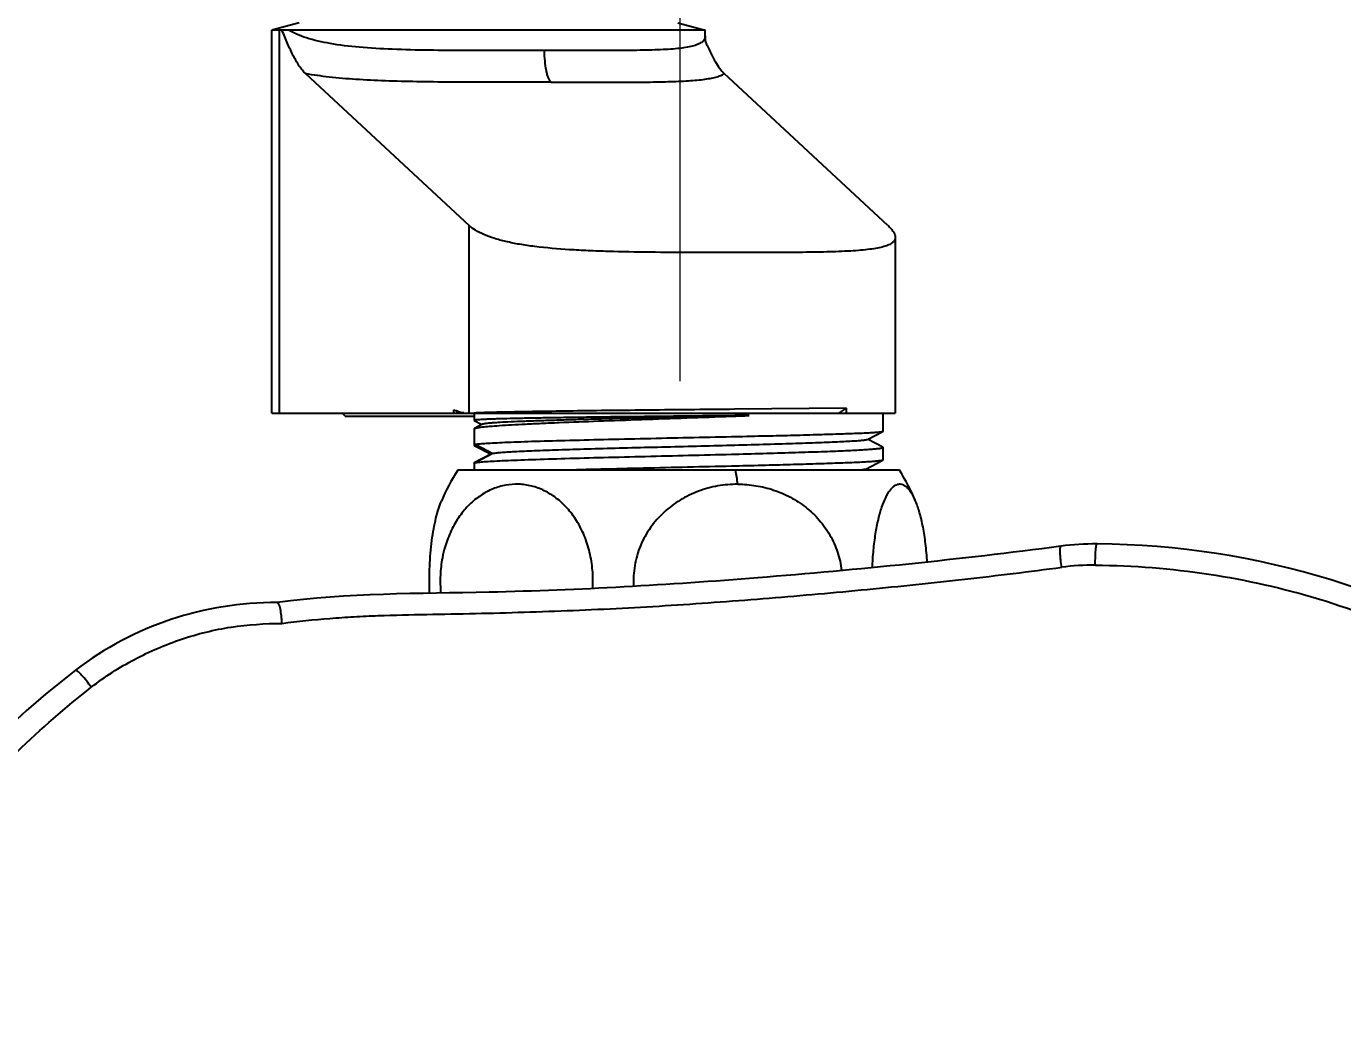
# Model space of a CAD drawing. Extents: x 0 to 3160, y 0 to 2315.
# Drawn here: x 864.3 to 944.7, y 1960.5 to 2022.1 of the extents above; entities that cross this region are included whole.
import ezdxf

# ---------------------------------------------------------------- set-up
doc = ezdxf.new("R2010")
doc.units = 0
doc.header["$LTSCALE"] = 3
doc.header["$MEASUREMENT"] = 0
doc.header["$PDMODE"] = 3
doc.header["$PDSIZE"] = -10
doc.layers.get('0').update_dxf_attribs({"linetype": 'CONTINUOUS'})
doc.layers.get('DEFPOINTS').update_dxf_attribs({"linetype": 'CONTINUOUS'})
doc.styles.add('Daelim Dimension', font='')
doc.styles.get('Daelim Dimension').set_extended_font_data('나눔고딕')
doc.dimstyles.new('DEFAULT', dxfattribs={"dimscale": 2, "dimtxt": 2, "dimasz": 2, "dimexe": 0, "dimexo": 2, "dimgap": 1, "dimtad": 1, "dimdec": 1, "dimzin": 9, "dimdsep": 46, "dimtxsty": 'Daelim Dimension', "dimcen": 0.5, "dimclrd": 252, "dimclre": 252, "dimclrt": 3, "dimadec": 1, "dimazin": 0, "dimtfac": 1, "dimtdec": 1, "dimtix": 1, "dimtmove": 0, "dimatfit": 3, "dimfxl": 1, "dimtolj": 1, "dimtzin": 1, "dimlwd": 9, "dimlwe": 9, "dimarcsym": 0})

# ---------------------------------------------------------------- blocks, each defined once
blk = doc.blocks.new('*D6')
at = {"color": 5, "lineweight": 9, "ltscale": 0.5, "transparency": 16777216}
for p, q in [((904.238, 2000.409), (904.238, 2142.391)), ((1054.132, 1998.971), (1054.132, 2142.391)), ((912.238, 2140.391), (1046.132, 2140.391))]:
    blk.add_line(p, q, dxfattribs=at)
at = {"color": 5, "ltscale": 0.5, "transparency": 16777216}
for points in [[(912.238, 2141.724), (912.238, 2139.058), (904.238, 2140.391)], [(1046.132, 2141.724), (1046.132, 2139.058), (1054.132, 2140.391)]]:
    blk.add_solid(points, dxfattribs=at)
at = {"layer": 'DEFPOINTS', "color": 0, "ltscale": 0.5, "transparency": 16777216}
for p in [(1054.132, 2140.391), (904.238, 1996.409), (1054.132, 1994.971)]:
    blk.add_point(p, dxfattribs=at)
at = {"color": 7, "ltscale": 0.5, "transparency": 16777216, "insert": (979.185, 2153.25), "char_height": 20, "attachment_point": 5, "style": 'Daelim Dimension'}
blk.add_mtext('\\A1;150', dxfattribs=at)

msp = doc.modelspace()

# ---------------------------------------------------------------- linework, layer by layer
at = {"color": 7, "linetype": 'Continuous'}
for p, q in [((880.931, 2022.321), (879.261, 2021.874)), ((904.09, 2022.321), (905.761, 2021.874)), ((879.261, 1998.471), (879.261, 2021.874)), ((879.712, 2021.874), (879.261, 2021.874)), ((905.761, 2021.874), (880.289, 2021.874)), ((905.761, 2021.524), (905.761, 2021.874)), ((905.761, 2021.516), (905.761, 2021.515)), ((881.333, 2019.206), (891.333, 2009.929)), ((916.93, 2009.929), (906.93, 2019.206)), ((917.382, 2009.222), (917.382, 1998.471)), ((879.261, 1998.471), (917.382, 1998.471)), ((883.761, 1998.271), (883.561, 1998.471)), ((883.761, 1998.271), (891.632, 1998.271)), ((890.388, 1998.471), (890.388, 1998.668)), ((890.519, 1998.599), (890.763, 1998.471)), ((891.632, 1998.471), (891.632, 1998.021)), ((914.4, 1998.764), (907.561, 1998.698)), ((913.966, 1998.472), (914.4, 1998.763)), ((914.4, 1998.472), (914.4, 1998.763)), ((916.632, 1997.342), (916.632, 1998.471)), ((891.632, 1998.021), (891.637, 1998.016)), ((891.632, 1997.505), (891.655, 1997.529)), ((891.632, 1997.506), (891.632, 1996.501)), ((891.637, 1998.016), (892.113, 1997.768)), ((892.139, 1997.782), (891.655, 1997.529)), ((915.689, 1996.847), (916.623, 1997.334)), ((916.632, 1997.342), (916.623, 1997.334)), ((891.74, 1996.54), (891.632, 1996.501)), ((916.615, 1996.392), (915.716, 1996.861)), ((892.698, 1995.967), (891.643, 1995.417)), ((891.645, 1996.487), (892.671, 1995.953)), ((916.632, 1996.375), (916.615, 1996.393)), ((916.632, 1995.598), (916.632, 1996.375)), ((917.632, 1994.971), (890.632, 1994.971)), ((891.632, 1995.406), (891.643, 1995.418)), ((891.632, 1995.406), (891.632, 1994.971)), ((891.643, 1995.418), (891.74, 1995.443)), ((915.562, 1995.035), (915.589, 1995.049)), ((915.589, 1995.049), (916.62, 1995.587)), ((915.738, 1994.971), (915.589, 1995.049)), ((916.632, 1995.599), (916.62, 1995.587)), ((916.548, 1992.728), (916.545, 1992.72))]:
    msp.add_line(p, q, dxfattribs=at)
at = {"color": 9, "linetype": 'Continuous'}
for p, q in [((879.712, 2021.872), (879.712, 1998.471)), ((891.333, 1998.472), (891.333, 2009.929)), ((891.741, 1996.541), (892.785, 1995.993)), ((892.785, 1995.991), (891.741, 1995.442))]:
    msp.add_line(p, q, dxfattribs=at)
at = {"color": 7, "linetype": 'Continuous'}
msp.add_lwpolyline([(905.879, 2020.933), (905.789, 2021.222), (905.761, 2021.515)], dxfattribs=at)
for centre, radius, start, end in [((892.839, 2387.598), 389.594, 272.13704, 272.29711), ((901.153, 1988.221), 12.5, 147.31575, 157.11813), ((907.111, 1988.221), 12.5, 22.88187, 32.68425), ((929.601, 1974.471), 16, 89.58827, 97.50571), ((929.357, 1940.471), 50, 23.61613, 89.58828), ((879.443, 1966.888), 20, 89.56226, 127.49571), ((899.841, 1940.301), 53.51, 127.49571, 233.16429)]:
    msp.add_arc(centre, radius, start, end, dxfattribs=at)
at = {"color": 9, "linetype": 'Continuous'}
for centre, radius, start, end in [((875.687, 1989.682), 32.374, 7.87717, 9.40344), ((929.499, 1974.266), 14.909, 89.56064, 97.47038)]:
    msp.add_arc(centre, radius, start, end, dxfattribs=at)
at = {"color": 7, "linetype": 'Continuous'}
for points, knots in [([(879.889, 2021.872), (879.86, 2021.874), (879.801, 2021.871), (879.742, 2021.872), (879.712, 2021.872)], [0, 0, 0, 0, 0.500001, 1, 1, 1, 1]), ([(881.333, 2019.206), (881.263, 2019.27), (881.127, 2019.42), (880.866, 2019.782), (880.559, 2020.328), (880.216, 2021.068), (879.999, 2021.597), (879.889, 2021.872)], [0, 0, 0, 0, 0.093362, 0.198298, 0.437789, 0.708293, 1, 1, 1, 1]), ([(880.289, 2021.874), (880.254, 2021.874), (880.121, 2021.873), (879.989, 2021.872), (879.891, 2021.869)], [0, 0, 0, 0, 0.262222, 1, 1, 1, 1]), ([(905.879, 2020.933), (906.033, 2020.589), (906.267, 2020.103), (906.633, 2019.532), (906.828, 2019.3), (906.93, 2019.206)], [0, 0, 0, 0, 0.556212, 0.795009, 1, 1, 1, 1]), ([(907.561, 2008.271), (906.702, 2008.271), (904.972, 2008.273), (902.395, 2008.288), (900.272, 2008.324), (898.633, 2008.383), (897.137, 2008.462), (895.734, 2008.581), (894.443, 2008.767), (893.609, 2008.931), (892.877, 2009.125), (892.252, 2009.352), (891.739, 2009.611), (891.452, 2009.819), (891.333, 2009.929)], [0, 0, 0, 0, 0.156302, 0.314597, 0.468754, 0.542398, 0.612799, 0.74129, 0.798289, 0.849878, 0.895791, 0.935957, 0.970543, 1, 1, 1, 1]), ([(916.93, 2009.929), (916.999, 2009.866), (917.121, 2009.743), (917.297, 2009.517), (917.382, 2009.326), (917.382, 2009.209)], [0, 0, 0, 0, 0.32344, 0.594357, 1, 1, 1, 1]), ([(917.382, 2009.209), (917.382, 2009.148), (917.349, 2009.019), (917.2, 2008.86), (916.972, 2008.732), (916.664, 2008.625), (916.274, 2008.537), (915.804, 2008.465), (915.256, 2008.409), (914.381, 2008.348), (913.121, 2008.305), (911.437, 2008.281), (909.556, 2008.273), (908.243, 2008.271), (907.561, 2008.271)], [0, 0, 0, 0, 0.017843, 0.037752, 0.062905, 0.094881, 0.134302, 0.181344, 0.235915, 0.297772, 0.441875, 0.61002, 0.797743, 1, 1, 1, 1]), ([(890.596, 1998.579), (890.579, 1998.585), (890.508, 1998.612), (890.439, 1998.643), (890.388, 1998.668)], [0, 0, 0, 0, 0.246551, 1, 1, 1, 1]), ([(891.013, 1998.472), (890.978, 1998.477), (890.836, 1998.501), (890.698, 1998.541), (890.596, 1998.579)], [0, 0, 0, 0, 0.245674, 1, 1, 1, 1]), ([(907.561, 1998.698), (906.749, 1998.691), (905.112, 1998.676), (901.906, 1998.64), (898.824, 1998.611), (895.972, 1998.567), (894.21, 1998.539), (892.795, 1998.511), (891.973, 1998.486), (891.629, 1998.471)], [0, 0, 0, 0, 0.153006, 0.308172, 0.603519, 0.733404, 0.845245, 0.935151, 1, 1, 1, 1]), ([(907.367, 1998.308), (906.425, 1998.299), (904.533, 1998.28), (902.18, 1998.252), (900.324, 1998.232), (898.995, 1998.216), (897.733, 1998.198), (896.555, 1998.179), (895.476, 1998.161), (894.511, 1998.143), (893.783, 1998.128), (893.267, 1998.114), (892.933, 1998.104), (892.635, 1998.093), (892.375, 1998.083), (892.154, 1998.073), (891.971, 1998.063), (891.829, 1998.054), (891.735, 1998.045), (891.681, 1998.038), (891.655, 1998.033), (891.64, 1998.029), (891.632, 1998.024), (891.632, 1998.022)], [0, 0, 0, 0, 0.179556, 0.360455, 0.448453, 0.533265, 0.613784, 0.688956, 0.757793, 0.819392, 0.872951, 0.896491, 0.917769, 0.936712, 0.953259, 0.967359, 0.978962, 0.988033, 0.99455, 0.996847, 0.998504, 0.999533, 1, 1, 1, 1]), ([(891.655, 1997.529), (891.674, 1997.539), (891.728, 1997.555), (891.827, 1997.577), (891.964, 1997.598), (892.22, 1997.631), (892.631, 1997.668), (893.228, 1997.712), (893.959, 1997.756), (894.815, 1997.801), (895.785, 1997.846), (897.27, 1997.908), (899.313, 1997.988), (901.916, 1998.08), (904.627, 1998.176), (906.457, 1998.241), (907.367, 1998.276)], [0, 0, 0, 0, 0.004124, 0.010582, 0.019394, 0.030555, 0.05981, 0.098022, 0.144739, 0.199401, 0.261336, 0.32979, 0.482843, 0.65109, 0.826318, 1, 1, 1, 1]), ([(908.455, 1998.318), (907.529, 1998.296), (905.656, 1998.253), (902.864, 1998.186), (900.564, 1998.132), (898.802, 1998.088), (897.581, 1998.054), (896.45, 1998.02), (895.427, 1997.987), (894.524, 1997.955), (893.754, 1997.922), (893.2, 1997.893), (892.832, 1997.868), (892.614, 1997.852), (892.437, 1997.835), (892.3, 1997.819), (892.206, 1997.802), (892.155, 1997.79), (892.139, 1997.782)], [0, 0, 0, 0, 0.170129, 0.344142, 0.513057, 0.592793, 0.667972, 0.737565, 0.800566, 0.856126, 0.903528, 0.942155, 0.957979, 0.971366, 0.982267, 0.990668, 0.996569, 1, 1, 1, 1]), ([(908.455, 1998.318), (908.365, 1998.317), (908.003, 1998.314), (907.64, 1998.31), (907.367, 1998.308)], [0, 0, 0, 0, 0.247215, 1, 1, 1, 1]), ([(916.623, 1997.334), (916.615, 1997.329), (916.589, 1997.322), (916.541, 1997.313), (916.474, 1997.303), (916.345, 1997.289), (916.136, 1997.271), (915.829, 1997.252), (915.448, 1997.232), (914.995, 1997.213), (914.474, 1997.194), (913.651, 1997.166), (912.48, 1997.13), (910.923, 1997.089), (909.195, 1997.051), (907.991, 1997.023), (907.367, 1997.009)], [0, 0, 0, 0, 0.0032, 0.008464, 0.015819, 0.025264, 0.050378, 0.083681, 0.124958, 0.173966, 0.230387, 0.293877, 0.440411, 0.609864, 0.797988, 1, 1, 1, 1]), ([(907.367, 1997.009), (906.493, 1996.99), (904.737, 1996.951), (902.128, 1996.898), (899.61, 1996.84), (897.295, 1996.782), (895.542, 1996.735), (894.318, 1996.692), (893.56, 1996.662), (892.921, 1996.632), (892.409, 1996.604), (892.029, 1996.576), (891.821, 1996.555), (891.74, 1996.54)], [0, 0, 0, 0, 0.167656, 0.337068, 0.500632, 0.650974, 0.781329, 0.83714, 0.885842, 0.926889, 0.959818, 0.984273, 1, 1, 1, 1]), ([(915.69, 1996.847), (915.678, 1996.841), (915.645, 1996.831), (915.583, 1996.819), (915.497, 1996.806), (915.335, 1996.787), (915.074, 1996.764), (914.691, 1996.738), (914.217, 1996.712), (913.658, 1996.686), (913.018, 1996.66), (912.02, 1996.623), (910.616, 1996.577), (908.778, 1996.525), (906.782, 1996.473), (904.697, 1996.42), (902.594, 1996.368), (900.545, 1996.315), (898.621, 1996.262), (896.887, 1996.21), (895.403, 1996.158), (894.347, 1996.113), (893.666, 1996.075), (893.288, 1996.049), (893.004, 1996.023), (892.846, 1996.003), (892.784, 1995.991)], [0, 0, 0, 0, 0.001737, 0.004487, 0.008264, 0.013073, 0.025789, 0.042591, 0.063338, 0.087844, 0.115855, 0.147125, 0.218502, 0.299664, 0.387728, 0.479724, 0.572518, 0.662943, 0.747906, 0.824375, 0.889884, 0.94216, 0.96267, 0.979203, 0.991665, 1, 1, 1, 1]), ([(891.632, 1996.501), (891.632, 1996.5), (891.634, 1996.493), (891.641, 1996.49), (891.645, 1996.488)], [0, 0, 0, 0, 0.177405, 1, 1, 1, 1]), ([(891.74, 1995.443), (891.821, 1995.457), (892.029, 1995.479), (892.409, 1995.51), (892.921, 1995.541), (893.56, 1995.571), (894.318, 1995.601), (895.542, 1995.643), (897.295, 1995.699), (899.61, 1995.761), (902.128, 1995.822), (904.737, 1995.889), (906.493, 1995.932), (907.367, 1995.954)], [0, 0, 0, 0, 0.015728, 0.040193, 0.07313, 0.114178, 0.162879, 0.218689, 0.349047, 0.499387, 0.662946, 0.83235, 1, 1, 1, 1]), ([(892.785, 1995.993), (892.774, 1995.991), (892.751, 1995.988), (892.721, 1995.98), (892.702, 1995.973), (892.695, 1995.968)], [0, 0, 0, 0, 0.345128, 0.734928, 1, 1, 1, 1]), ([(907.367, 1995.954), (908.008, 1995.97), (909.245, 1996.002), (911.015, 1996.055), (912.382, 1996.098), (913.373, 1996.133), (914.027, 1996.159), (914.614, 1996.185), (915.131, 1996.212), (915.575, 1996.239), (915.942, 1996.265), (916.23, 1996.29), (916.421, 1996.312), (916.531, 1996.331), (916.584, 1996.345), (916.616, 1996.355), (916.632, 1996.369), (916.632, 1996.375)], [0, 0, 0, 0, 0.207203, 0.399589, 0.571993, 0.649248, 0.719836, 0.783289, 0.839188, 0.887161, 0.926886, 0.958114, 0.980652, 0.98864, 0.994448, 0.998131, 1, 1, 1, 1]), ([(907.367, 1995.22), (906.474, 1995.2), (904.678, 1995.161), (902.014, 1995.093), (899.449, 1995.035), (897.787, 1994.994), (896.993, 1994.971)], [0, 0, 0, 0, 0.2584, 0.519292, 0.770435, 1, 1, 1, 1]), ([(916.62, 1995.587), (916.61, 1995.581), (916.583, 1995.573), (916.503, 1995.556), (916.354, 1995.536), (916.118, 1995.513), (915.808, 1995.49), (915.424, 1995.467), (914.97, 1995.445), (914.448, 1995.424), (913.626, 1995.394), (912.458, 1995.356), (910.907, 1995.308), (909.187, 1995.261), (907.988, 1995.234), (907.367, 1995.22)], [0, 0, 0, 0, 0.003574, 0.009181, 0.026575, 0.052177, 0.085861, 0.127415, 0.176597, 0.233095, 0.296569, 0.442818, 0.611688, 0.798985, 1, 1, 1, 1]), ([(915.567, 1995.038), (915.552, 1995.03), (915.507, 1995.018), (915.423, 1995.002), (915.302, 1994.986), (915.21, 1994.977), (915.158, 1994.971)], [0, 0, 0, 0, 0.123496, 0.330961, 0.623246, 1, 1, 1, 1]), ([(898.887, 1987.745), (898.91, 1988.118), (898.902, 1988.866), (898.725, 1989.957), (898.398, 1990.979), (898.001, 1991.748), (897.628, 1992.296), (897.327, 1992.664), (897.002, 1992.99), (896.659, 1993.278), (896.301, 1993.525), (895.929, 1993.729), (895.547, 1993.891), (895.157, 1994.012), (894.762, 1994.09), (894.231, 1994.137), (893.559, 1994.088), (892.77, 1993.857), (892.018, 1993.456), (891.324, 1992.888), (890.712, 1992.16), (890.208, 1991.29), (889.961, 1990.645), (889.861, 1990.307)], [0, 0, 0, 0, 0.074803, 0.148666, 0.220145, 0.288159, 0.320791, 0.352393, 0.382996, 0.412724, 0.441626, 0.469778, 0.49733, 0.524408, 0.551139, 0.577672, 0.63067, 0.684662, 0.740759, 0.799892, 0.862747, 0.929571, 1, 1, 1, 1]), ([(907.755, 1994.119), (907.346, 1994.119), (906.526, 1994.048), (905.333, 1993.723), (904.213, 1993.184), (903.214, 1992.434), (902.519, 1991.648), (902.074, 1990.938), (901.797, 1990.369), (901.585, 1989.772), (901.444, 1989.152), (901.373, 1988.519), (901.374, 1988.095), (901.387, 1987.883)], [0, 0, 0, 0, 0.122933, 0.246097, 0.369756, 0.494143, 0.619394, 0.682431, 0.745681, 0.809094, 0.872658, 0.936328, 1, 1, 1, 1]), ([(907.755, 1994.119), (907.941, 1994.119), (908.312, 1994.105), (909.049, 1994.016), (909.955, 1993.795), (910.987, 1993.352), (911.932, 1992.735), (912.756, 1991.953), (913.42, 1991.023), (913.891, 1989.974), (914.056, 1989.222), (914.099, 1988.842)], [0, 0, 0, 0, 0.061646, 0.123317, 0.246739, 0.370564, 0.49498, 0.620132, 0.746085, 0.872776, 1, 1, 1, 1]), ([(918.627, 1993.084), (918.556, 1993.25), (918.444, 1993.482), (918.261, 1993.748), (918.129, 1993.898), (917.993, 1994.011), (917.855, 1994.087), (917.713, 1994.123), (917.57, 1994.119), (917.429, 1994.075), (917.291, 1993.993), (917.156, 1993.873), (917.024, 1993.716), (916.896, 1993.522), (916.722, 1993.195), (916.615, 1992.922), (916.548, 1992.728)], [0, 0, 0, 0, 0.160993, 0.228159, 0.287116, 0.338816, 0.384696, 0.426805, 0.467758, 0.510386, 0.557217, 0.610178, 0.670605, 0.739377, 0.817042, 1, 1, 1, 1]), ([(888.914, 1987.458), (888.893, 1988.01), (888.897, 1989.09), (889.005, 1990.406), (889.157, 1991.379), (889.291, 1992.02), (889.447, 1992.583), (889.571, 1992.927), (889.637, 1993.084)], [0, 0, 0, 0, 0.290355, 0.566952, 0.692996, 0.808007, 0.9106, 1, 1, 1, 1]), ([(916.545, 1992.72), (916.462, 1992.476), (916.312, 1991.936), (916.144, 1991.059), (916.021, 1990.072), (915.975, 1989.38), (915.961, 1989.022)], [0, 0, 0, 0, 0.20653, 0.446254, 0.713557, 1, 1, 1, 1]), ([(919.332, 1989.368), (919.31, 1989.742), (919.249, 1990.457), (919.098, 1991.463), (918.898, 1992.332), (918.724, 1992.854), (918.627, 1993.084)], [0, 0, 0, 0, 0.295987, 0.566526, 0.802876, 1, 1, 1, 1]), ([(927.511, 1990.333), (921.281, 1989.513), (909.724, 1988.342), (893.854, 1987.383), (883.915, 1987.467), (879.593, 1986.888)], [0, 0, 0, 0, 0.389682, 0.732983, 1, 1, 1, 1]), ([(889.861, 1990.307), (889.794, 1990.082), (889.655, 1989.504), (889.544, 1988.552), (889.564, 1987.829), (889.601, 1987.47)], [0, 0, 0, 0, 0.245791, 0.621731, 1, 1, 1, 1]), ([(879.876, 1985.616), (879.876, 1985.768), (879.861, 1986.062), (879.805, 1986.452), (879.732, 1986.721), (879.66, 1986.854), (879.615, 1986.888), (879.596, 1986.888)], [0, 0, 0, 0, 0.341753, 0.658025, 0.8875, 0.95742, 1, 1, 1, 1])]:
    msp.add_open_spline(points, degree=3, knots=knots, dxfattribs=at)
at = {"color": 9, "linetype": 'Continuous'}
for points, knots in [([(895.94, 2020.628), (894.361, 2020.628), (892.001, 2020.617), (888.898, 2020.629), (886.697, 2020.678), (884.684, 2020.793), (882.923, 2021.002), (881.646, 2021.288), (880.805, 2021.598), (880.449, 2021.777), (880.289, 2021.874)], [0, 0, 0, 0, 0.299585, 0.4478, 0.588528, 0.717275, 0.830188, 0.924613, 0.964633, 1, 1, 1, 1]), ([(905.761, 2021.515), (905.761, 2021.45), (905.73, 2021.312), (905.583, 2021.139), (905.354, 2021.004), (905.045, 2020.896), (904.655, 2020.811), (904.185, 2020.745), (903.637, 2020.696), (902.761, 2020.649), (901.501, 2020.625), (899.816, 2020.621), (897.936, 2020.625), (896.622, 2020.628), (895.94, 2020.628)], [0, 0, 0, 0, 0.019328, 0.04001, 0.065384, 0.097297, 0.136557, 0.1834, 0.237774, 0.299437, 0.443155, 0.610901, 0.798191, 1, 1, 1, 1]), ([(896.337, 2018.683), (896.305, 2018.713), (896.244, 2018.797), (896.17, 2018.954), (896.104, 2019.157), (896.023, 2019.499), (895.958, 2019.994), (895.94, 2020.409), (895.94, 2020.628)], [0, 0, 0, 0, 0.065894, 0.151958, 0.258015, 0.382415, 0.67449, 1, 1, 1, 1]), ([(896.337, 2018.683), (894.964, 2018.683), (892.23, 2018.679), (888.853, 2018.691), (886.25, 2018.755), (884.463, 2018.841), (882.835, 2018.978), (881.811, 2019.119), (881.333, 2019.206)], [0, 0, 0, 0, 0.274007, 0.54583, 0.674021, 0.793765, 0.902973, 1, 1, 1, 1]), ([(896.337, 2018.683), (897.606, 2018.683), (899.437, 2018.68), (901.768, 2018.686), (903.255, 2018.706), (904.526, 2018.751), (905.44, 2018.822), (906.044, 2018.911), (906.402, 2018.988), (906.694, 2019.08), (906.86, 2019.161), (906.93, 2019.206)], [0, 0, 0, 0, 0.357344, 0.515709, 0.656174, 0.776196, 0.873886, 0.913985, 0.94823, 0.97677, 1, 1, 1, 1]), ([(927.561, 1989.048), (927.535, 1989.199), (927.504, 1989.424), (927.476, 1989.716), (927.465, 1989.913), (927.461, 1990.078), (927.468, 1990.209), (927.477, 1990.286), (927.498, 1990.332), (927.511, 1990.333)], [0, 0, 0, 0, 0.352757, 0.522938, 0.676937, 0.806845, 0.905967, 0.97, 1, 1, 1, 1]), ([(929.614, 1989.173), (929.609, 1989.358), (929.612, 1989.702), (929.63, 1990.045), (929.648, 1990.203)], [0, 0, 0, 0, 0.538038, 1, 1, 1, 1]), ([(929.648, 1990.203), (929.652, 1990.241), (929.66, 1990.307), (929.677, 1990.393), (929.69, 1990.442), (929.708, 1990.47), (929.716, 1990.47)], [0, 0, 0, 0, 0.409151, 0.715435, 0.910218, 1, 1, 1, 1]), ([(879.876, 1985.616), (880.853, 1985.74), (882.322, 1985.897), (884.289, 1986.03), (886.264, 1986.115), (888.74, 1986.169), (891.719, 1986.219), (894.705, 1986.3), (897.697, 1986.408), (900.693, 1986.543), (904.69, 1986.777), (909.682, 1987.151), (915.662, 1987.678), (921.624, 1988.3), (925.586, 1988.786), (927.561, 1989.048)], [0, 0, 0, 0, 0.061722, 0.092647, 0.123611, 0.18569, 0.24797, 0.310439, 0.37305, 0.435756, 0.498524, 0.624124, 0.74968, 0.875045, 1, 1, 1, 1]), ([(929.614, 1989.174), (931.933, 1989.156), (936.572, 1988.791), (943.365, 1987.254), (949.848, 1984.763), (955.886, 1981.378), (961.367, 1977.181), (966.2, 1972.255), (970.296, 1966.686), (972.487, 1962.619), (973.435, 1960.517)], [0, 0, 0, 0, 0.125905, 0.251549, 0.376788, 0.501549, 0.625936, 0.750248, 0.874839, 1, 1, 1, 1]), ([(868.229, 1981.711), (869.05, 1982.364), (870.834, 1983.486), (873.719, 1984.731), (876.762, 1985.481), (878.841, 1985.609), (879.876, 1985.616)], [0, 0, 0, 0, 0.251833, 0.502317, 0.751586, 1, 1, 1, 1]), ([(868.229, 1981.711), (868.138, 1981.845), (867.95, 1982.102), (867.704, 1982.397), (867.519, 1982.591), (867.408, 1982.691), (867.337, 1982.746), (867.281, 1982.766), (867.269, 1982.756)], [0, 0, 0, 0, 0.338224, 0.664251, 0.797892, 0.900908, 0.968036, 1, 1, 1, 1]), ([(868.706, 1898.53), (867.126, 1899.747), (864.834, 1901.679), (862.018, 1904.504), (859.377, 1907.493), (856.407, 1911.515), (853.909, 1915.85), (852.212, 1919.475), (850.73, 1923.203), (849.281, 1928.022), (848.196, 1933.966), (847.808, 1940.003), (848.128, 1946.045), (849.142, 1952.002), (850.815, 1957.798), (853.141, 1963.351), (856.082, 1968.588), (859.588, 1973.453), (863.639, 1977.869), (866.663, 1980.478), (868.229, 1981.711)], [0, 0, 0, 0, 0.062265, 0.093383, 0.124507, 0.186779, 0.249164, 0.280419, 0.311714, 0.374397, 0.437185, 0.50004, 0.562895, 0.625685, 0.688368, 0.750895, 0.81328, 0.875546, 0.937751, 1, 1, 1, 1])]:
    msp.add_open_spline(points, degree=3, knots=knots, dxfattribs=at)

# ---------------------------------------------------------------- dimensions: what is measured, and where the dimension line sits
at = {"color": 5, "ltscale": 0.5}
dim = msp.add_linear_dim(base=(1054.132, 2140.391), p1=(904.238, 1996.409), p2=(1054.132, 1994.971), dimstyle='DEFAULT', override={"dimtxt": 10, "dimasz": 4, "dimexe": 1, "dimdec": 0, "dimclrd": 5, "dimclre": 5, "dimclrt": 7}, dxfattribs=at)
dim.commit()
dim.dimension.update_dxf_attribs({"geometry": '*D6', "text_midpoint": (979.185, 2153.25)})

doc.saveas('drawing.dxf')
